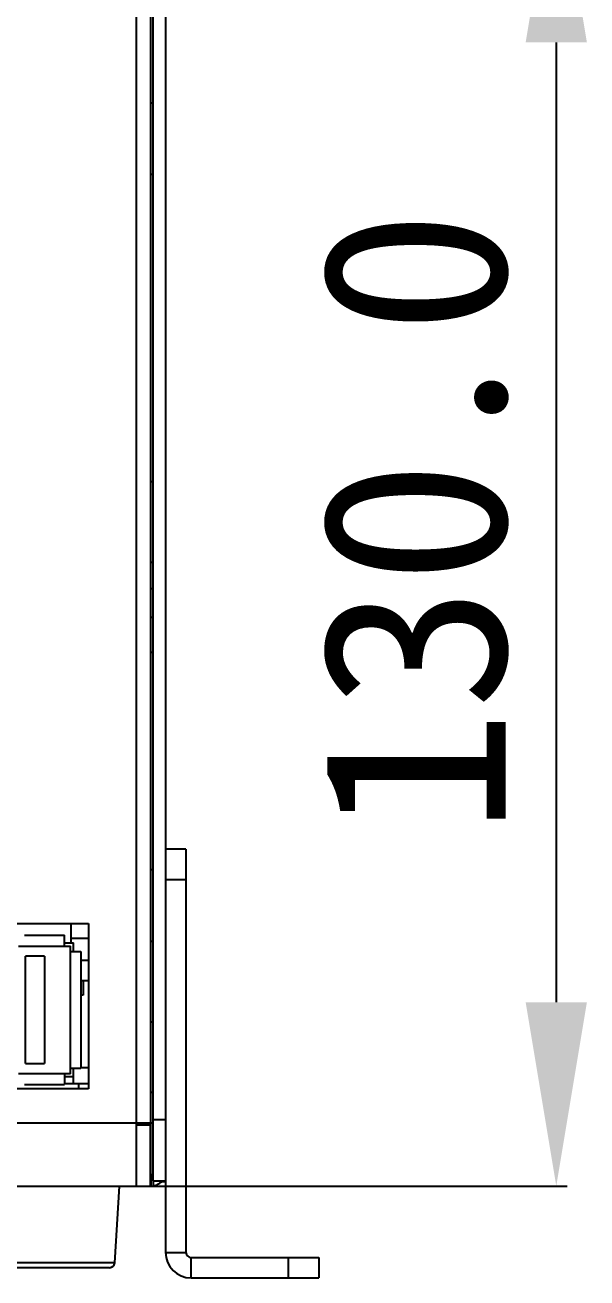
# Model space of a CAD drawing. Header units: millimetres. Extents: x 2890 to 3977, y 86 to 903.
# Drawn here: x 3265.9 to 3320.9, y 701.1 to 823.8 of the extents above; entities that cross this region are included whole.
import ezdxf

# ---------------------------------------------------------------- set-up
doc = ezdxf.new("R2010")
doc.units = ezdxf.units.MM
for name, color, linetype in [('00_COMPONENTS', 7, 'Continuous'), ('05_ALL_CURVES', 7, 'Continuous'), ('DIM', 2, 'Continuous'), ('INTFCLR_109', 7, 'Continuous')]:
    doc.layers.add(name, color=color, linetype=linetype)
doc.styles.get("Standard").update_dxf_attribs({"font": 'simsun.ttc'})
doc.dimstyles.get("Standard").update_dxf_attribs({"dimscale": 6, "dimtxt": 3, "dimasz": 3, "dimexe": 0.18, "dimexo": 0.0625, "dimgap": 0.8, "dimtad": 1, "dimtoh": 1, "dimdec": 1, "dimzin": 0, "dimdsep": 46, "dimtxsty": 'Standard', "dimcen": 0.09, "dimclrd": 256, "dimclre": 256, "dimclrt": 256, "dimadec": 0, "dimazin": 2, "dimtfac": 1, "dimtdec": 1, "dimtofl": 0, "dimtmove": 0, "dimatfit": 3, "dimfxl": 1, "dimtolj": 1, "dimtzin": 0, "dimarcsym": 0})

# ---------------------------------------------------------------- blocks, each defined once
blk = doc.blocks.new('*D43')
at = {"layer": 'Defpoints', "color": 0}
for p in [(3278.14, 840.09), (3276.79, 710.09), (3317.9, 710.09)]:
    blk.add_point(p, dxfattribs=at)
at = {"layer": 'DIM', "lineweight": -2}
for p, q in [((3278.52, 840.09), (3318.98, 840.09)), ((3317.9, 822.09), (3317.9, 728.09)), ((3277.17, 710.09), (3318.98, 710.09))]:
    blk.add_line(p, q, dxfattribs=at)
at = {"layer": 'DIM'}
for points in [[(3320.9, 822.09), (3314.9, 822.09), (3317.9, 840.09)], [(3314.9, 728.09), (3320.9, 728.09), (3317.9, 710.09)]]:
    blk.add_solid(points, dxfattribs=at)
at = {"layer": 'DIM', "insert": (3304.1, 775.09), "char_height": 18, "attachment_point": 5, "rotation": 90}
blk.add_mtext('\\A1;130.0', dxfattribs=at)

msp = doc.modelspace()

# ---------------------------------------------------------------- linework, layer by layer
at = {"color": 7, "linetype": 'Continuous'}
for p, q in [((3265.84, 734.64), (3269.74, 734.64)), ((3269.74, 733.59), (3269.74, 734.64)), ((3269.74, 733.89), (3270.64, 733.89)), ((3270.64, 733.04), (3270.64, 733.89)), ((3265.23, 733.59), (3270.35, 733.59)), ((3265.93, 722.09), (3265.93, 732.59)), ((3267.79, 732.59), (3265.93, 732.59)), ((3267.79, 732.59), (3267.79, 722.09)), ((3270.35, 721.09), (3270.35, 733.59)), ((3270.35, 733.04), (3271.34, 733.04)), ((3271.34, 733.04), (3271.34, 721.64)), ((3265.93, 722.09), (3267.79, 722.09)), ((3270.35, 721.64), (3271.34, 721.64)), ((3270.64, 720.09), (3270.64, 721.64)), ((3270.35, 721.09), (3265.23, 721.09)), ((3269.74, 721.09), (3269.74, 720.04)), ((3270.64, 720.79), (3269.74, 720.79)), ((3265.84, 720.04), (3269.74, 720.04)), ((3272.09, 720.09), (3269.74, 720.09)), ((3271.14, 719.59), (3271.14, 720.09))]:
    msp.add_line(p, q, dxfattribs=at)
at = {"layer": '00_COMPONENTS', "color": 3, "linetype": 'Continuous'}
for p, q in [((3276.79, 710.09), (3276.79, 840.09)), ((3279.64, 839.59), (3279.64, 703.59)), ((3278.19, 711.59), (3278.19, 838.59)), ((3262.99, 735.79), (3272.09, 735.79)), ((3272.09, 735.79), (3272.09, 719.59)), ((3272.09, 719.59), (3262.99, 719.59)), ((2951.09, 716.29), (3278.19, 716.29)), ((3276.79, 716.09), (3278.14, 716.09)), ((3278.14, 716.09), (3278.14, 710.09)), ((3101.27, 710.09), (3278.24, 710.09)), ((3282.14, 701.09), (3294.64, 701.09))]:
    msp.add_line(p, q, dxfattribs=at)
at = {"layer": '00_COMPONENTS', "color": 7, "linetype": 'Continuous'}
for p, q in [((3278.44, 710.59), (3278.44, 839.59)), ((3278.44, 816.14), (3278.19, 816.14)), ((3278.44, 809.14), (3278.19, 809.14)), ((3278.44, 779.04), (3278.19, 779.04)), ((3278.44, 771.14), (3278.19, 771.14)), ((3278.19, 765.81), (3278.44, 765.81)), ((3278.19, 762.37), (3278.44, 762.37)), ((3281.64, 743.09), (3279.64, 743.09)), ((3281.64, 743.09), (3281.64, 703.59)), ((3278.44, 741.04), (3278.19, 741.04)), ((3281.64, 740.09), (3279.64, 740.09)), ((3270.39, 733.89), (3270.39, 735.79)), ((3270.39, 734.37), (3272.09, 734.37)), ((3278.44, 734.04), (3278.19, 734.04)), ((3272.09, 732.19), (3271.34, 732.19)), ((3272.09, 730.19), (3271.34, 730.19)), ((3271.56, 730.19), (3271.56, 728.77)), ((3271.56, 728.77), (3271.34, 728.77)), ((3278.44, 726.14), (3278.19, 726.14)), ((3271.34, 721.69), (3272.09, 721.69)), ((3278.44, 716.59), (3279.64, 716.59)), ((3276.79, 716.12), (3278.14, 716.12)), ((3276.99, 716.09), (3276.99, 716.29)), ((3278.14, 711.29), (3278.24, 711.29)), ((3278.24, 710.09), (3278.24, 711.29)), ((3278.44, 710.59), (3279.64, 710.59)), ((3279.64, 710.49), (3279.22, 710.49)), ((3274.67, 702.55), (3275.14, 710.09)), ((3279.64, 703.59), (3281.64, 703.59)), ((3282.14, 703.09), (3294.64, 703.09)), ((3282.14, 701.09), (3282.14, 703.09)), ((3291.64, 703.09), (3291.64, 701.09)), ((3294.64, 703.09), (3294.64, 701.09)), ((3274.67, 702.55), (3254.61, 702.55)), ((3274.17, 702.09), (3255.11, 702.09))]:
    msp.add_line(p, q, dxfattribs=at)
at = {"layer": '00_COMPONENTS', "color": 2, "linetype": 'Continuous'}
for p, q in [((3278.19, 768.59), (3278.44, 768.59)), ((3278.19, 719.29), (3278.44, 719.29)), ((3278.19, 716.29), (3278.44, 716.29))]:
    msp.add_line(p, q, dxfattribs=at)
at = {"layer": '00_COMPONENTS', "color": 40, "linetype": 'Continuous'}
msp.add_line((3278.44, 710.59), (3278.44, 710.09), dxfattribs=at)
at = {"layer": '00_COMPONENTS', "color": 3, "linetype": 'Continuous'}
for centre, radius, start, end in [((3278.24, 711.49), 1.4, 270, 319.7042), ((3282.14, 703.59), 2.5, 180, 270)]:
    msp.add_arc(centre, radius, start, end, dxfattribs=at)
at = {"layer": '00_COMPONENTS', "color": 7, "linetype": 'Continuous'}
for centre, start, end in [((3282.14, 703.59), 180, 270), ((3274.17, 702.59), 270, 356.4237)]:
    msp.add_arc(centre, 0.5, start, end, dxfattribs=at)
at = {"layer": '05_ALL_CURVES', "color": 40, "linetype": 'Continuous'}
msp.add_line((3278.19, 710.09), (3278.19, 840.09), dxfattribs=at)
at = {"layer": 'INTFCLR_109', "color": 142, "linetype": 'Continuous', "true_color": 0x0099cc}
msp.add_line((3271.79, 720.09), (3269.74, 720.09), dxfattribs=at)

# ---------------------------------------------------------------- dimensions: what is measured, and where the dimension line sits
at = {"layer": 'DIM'}
dim = msp.add_linear_dim(base=(3317.9, 710.09), p1=(3278.14, 840.09), p2=(3276.79, 710.09), angle=90, dimstyle='Standard', dxfattribs=at)
dim.commit()
dim.dimension.update_dxf_attribs({"geometry": '*D43', "text_midpoint": (3304.1, 775.09)})

doc.saveas('drawing.dxf')
